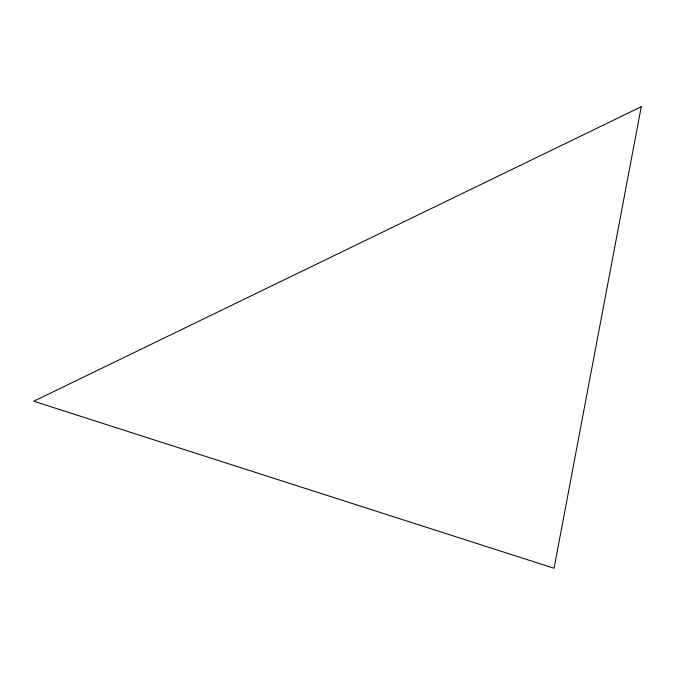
<?xml version="1.0" encoding="UTF-8"?>
<svg xmlns="http://www.w3.org/2000/svg" width="675" height="675" viewBox="0 0 675 675"><rect width="100%" height="100%" fill="white"/><g stroke="black" fill="none" stroke-linecap="round" stroke-linejoin="round"><path stroke-width="1.01" d="M641.25 106.743L554.048 568.257L33.75 401.245L641.25 106.743"/></g></svg>
